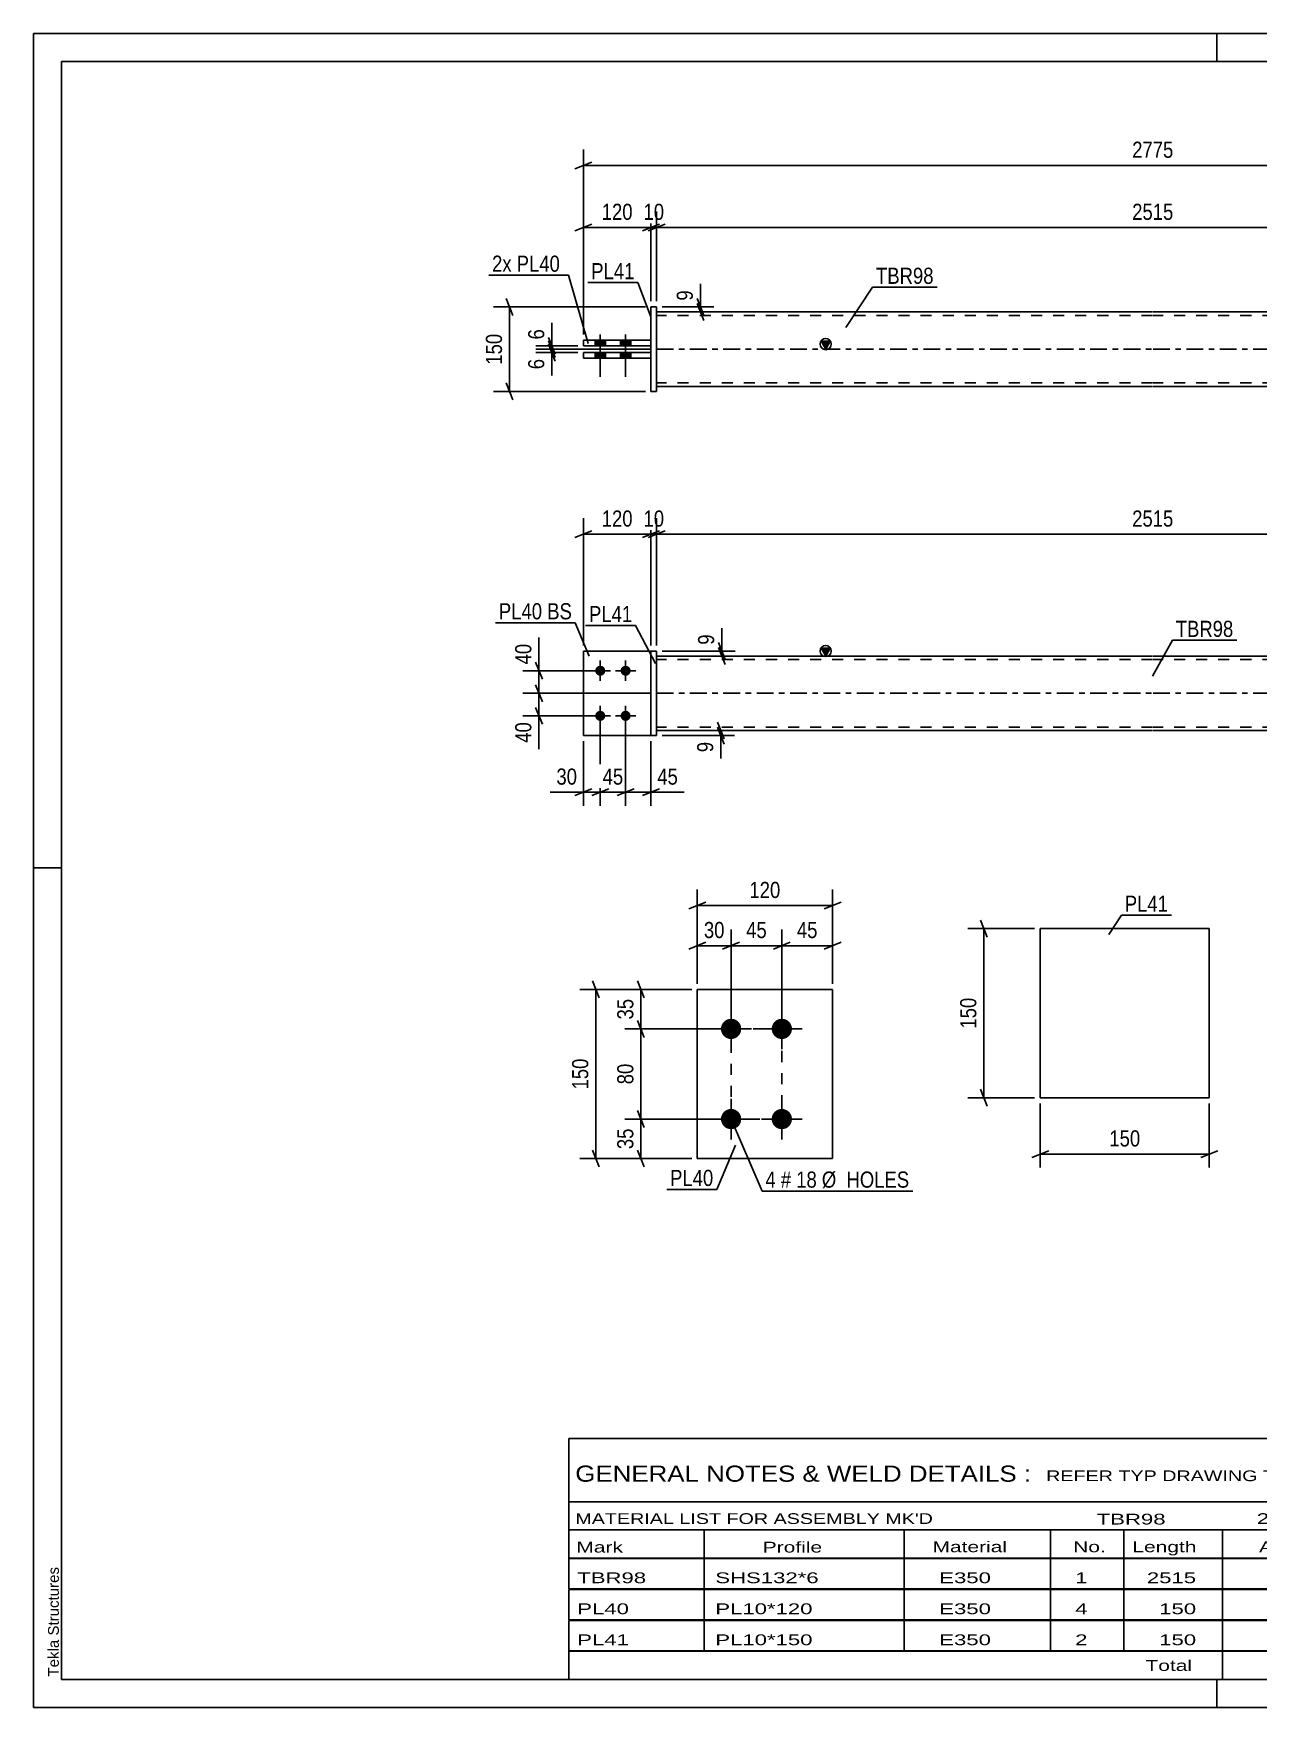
# Model space of a CAD drawing. Header units: millimetres. Extents: x 0 to 420, y 0 to 297.
# Drawn here: x 0 to 217.4, y 0 to 297 of the extents above; entities that cross this region are included whole.
import ezdxf

# ---------------------------------------------------------------- set-up
doc = ezdxf.new("R2010")
doc.units = ezdxf.units.MM
doc.linetypes.add('DXK_LINE_DOT2', pattern=[3.9198, 1.9599, -1.9599])
doc.linetypes.add('DXK_LINE_DOT3', pattern=[5.9187, 2.979, -0.9799, 0.9799, -0.9799])
doc.styles.add('Arial', font='ARIAL.TTF', dxfattribs={"height": 0.2})
doc.styles.add('Arial Narrow', font='ARIALN.TTF', dxfattribs={"height": 0.2})

# ---------------------------------------------------------------- blocks, each defined once
blk = doc.blocks.new('Unknown-582684825-1127')
at = {"color": 5, "linetype": 'Continuous'}
for p, q in [((420, 297), (0, 297)), ((0, 297), (0, 0)), ((0, 292), (0, 297)), ((210, 292), (210, 297)), ((415, 292), (5, 292)), ((5, 292), (5, 5)), ((5, 149), (0, 149)), ((0, 0), (0, 5)), ((5, 5), (415, 5)), ((210, 0), (210, 5)), ((0, 0), (420, 0))]:
    blk.add_line(p, q, dxfattribs=at)
at = {"color": 174, "linetype": 'Continuous', "style": 'Arial'}
blk.add_text('Tekla Structures', height=1.9102, rotation=90, dxfattribs=at).set_placement((4.5, 5.5))
blk = doc.blocks.new('Part-582684825-1392 - 1364')
at = {"color": 2, "linetype": 'Continuous'}
for p, q in [((109.58, 187.44), (97.58, 187.44)), ((97.58, 187.44), (97.58, 172.44)), ((97.58, 172.44), (109.58, 172.44))]:
    blk.add_line(p, q, dxfattribs=at)
at = {"color": 7, "linetype": 'DXK_LINE_DOT2'}
blk.add_line((109.58, 172.44), (109.58, 187.44), dxfattribs=at)
blk = doc.blocks.new('Part-582684825-1397 - 1364')
at = {"color": 7, "linetype": 'DXK_LINE_DOT2'}
for p, q in [((109.58, 187.44), (97.58, 187.44)), ((97.58, 187.44), (97.58, 172.44)), ((109.58, 172.44), (109.58, 187.44)), ((97.58, 172.44), (109.58, 172.44))]:
    blk.add_line(p, q, dxfattribs=at)
blk = doc.blocks.new('Part-582684825-1412 - 1364')
at = {"color": 2, "linetype": 'Continuous'}
for p, q in [((110.58, 187.44), (109.58, 187.44)), ((109.58, 187.44), (109.58, 172.44)), ((110.58, 172.44), (110.58, 187.44)), ((110.58, 172.44), (109.58, 172.44))]:
    blk.add_line(p, q, dxfattribs=at)
blk = doc.blocks.new('Bolt-582684825-1414 - 1364')
at = {"linetype": 'Continuous'}
for points in [[(100.58, 183.04, -1), (100.58, 184.84, -1)], [(105.08, 183.04, -1), (105.08, 184.84, -1)], [(100.58, 175.04, -1), (100.58, 176.84, -1)], [(105.08, 175.04, -1), (105.08, 176.84, -1)]]:
    blk.add_hatch(color=1, dxfattribs=at).paths.add_polyline_path(points)
at = {"color": 1, "linetype": 'Continuous'}
for p, q in [((100.58, 182.14), (100.58, 185.74)), ((105.08, 182.14), (105.08, 185.74)), ((102.38, 183.94), (98.78, 183.94)), ((106.88, 183.94), (103.28, 183.94)), ((102.38, 175.94), (98.78, 175.94)), ((100.58, 174.14), (100.58, 177.74)), ((106.88, 175.94), (103.28, 175.94)), ((105.08, 174.14), (105.08, 177.74))]:
    blk.add_line(p, q, dxfattribs=at)
blk = doc.blocks.new('Part-582684825-1439 - 1364')
at = {"linetype": 'Continuous'}
blk.add_hatch(color=2, dxfattribs=at).paths.add_polyline_path([(140.58, 186.54), (139.78, 187.94), (141.38, 187.94)])
at = {"color": 2, "linetype": 'Continuous'}
for p, q in [((140.58, 186.54), (139.78, 187.94)), ((139.78, 187.94), (141.38, 187.94)), ((141.38, 187.94), (140.58, 186.54)), ((110.58, 186.54), (198.58, 186.54)), ((198.68, 186.54), (286.68, 186.54)), ((110.58, 173.34), (198.58, 173.34)), ((198.68, 173.34), (286.68, 173.34))]:
    blk.add_line(p, q, dxfattribs=at)
at = {"color": 7, "linetype": 'DXK_LINE_DOT2'}
for p, q in [((110.58, 173.34), (110.58, 186.54)), ((198.58, 185.94), (110.58, 185.94)), ((286.68, 185.94), (198.68, 185.94)), ((286.68, 173.34), (286.68, 186.54)), ((198.58, 173.94), (110.58, 173.94)), ((286.68, 173.94), (198.68, 173.94))]:
    blk.add_line(p, q, dxfattribs=at)
at = {"color": 7, "linetype": 'DXK_LINE_DOT3'}
for p, q in [((110.58, 179.94), (198.58, 179.94)), ((198.68, 179.94), (286.68, 179.94))]:
    blk.add_line(p, q, dxfattribs=at)
at = {"color": 2, "linetype": 'Continuous'}
blk.add_circle((140.58, 187.44), 1, dxfattribs=at)
blk = doc.blocks.new('Part-582684825-1771 - 1745')
at = {"color": 2, "linetype": 'Continuous'}
for p, q in [((97.58, 240.39), (109.58, 240.39)), ((97.58, 239.39), (97.58, 240.39)), ((109.58, 239.39), (97.58, 239.39)), ((109.58, 240.39), (109.58, 239.39))]:
    blk.add_line(p, q, dxfattribs=at)
blk = doc.blocks.new('Part-582684825-1751 - 1745')
at = {"linetype": 'Continuous'}
blk.add_hatch(color=2, dxfattribs=at).paths.add_polyline_path([(140.58, 240.99), (139.78, 242.39), (141.38, 242.39)])
at = {"color": 2, "linetype": 'Continuous'}
for p, q in [((110.58, 247.59), (198.58, 247.59)), ((198.68, 247.59), (286.68, 247.59)), ((140.58, 240.99), (139.78, 242.39)), ((139.78, 242.39), (141.38, 242.39)), ((141.38, 242.39), (140.58, 240.99)), ((110.58, 234.39), (198.58, 234.39)), ((198.68, 234.39), (286.68, 234.39))]:
    blk.add_line(p, q, dxfattribs=at)
at = {"color": 7, "linetype": 'DXK_LINE_DOT2'}
for p, q in [((110.58, 234.39), (110.58, 247.59)), ((198.58, 246.99), (110.58, 246.99)), ((286.68, 246.99), (198.68, 246.99)), ((286.68, 247.59), (286.68, 234.39)), ((198.58, 234.99), (110.58, 234.99)), ((286.68, 234.99), (198.68, 234.99))]:
    blk.add_line(p, q, dxfattribs=at)
at = {"color": 7, "linetype": 'DXK_LINE_DOT3'}
for p, q in [((110.58, 240.99), (198.58, 240.99)), ((198.68, 240.99), (286.68, 240.99))]:
    blk.add_line(p, q, dxfattribs=at)
at = {"color": 2, "linetype": 'Continuous'}
blk.add_circle((140.58, 241.89), 1, dxfattribs=at)
blk = doc.blocks.new('Part-582684825-1776 - 1745')
at = {"color": 2, "linetype": 'Continuous'}
for p, q in [((97.58, 241.59), (97.58, 242.59)), ((97.58, 242.59), (109.58, 242.59)), ((109.58, 241.59), (97.58, 241.59)), ((109.58, 242.59), (109.58, 241.59))]:
    blk.add_line(p, q, dxfattribs=at)
blk = doc.blocks.new('Part-582684825-1781 - 1745')
at = {"color": 2, "linetype": 'Continuous'}
for p, q in [((110.58, 248.49), (109.58, 248.49)), ((109.58, 233.49), (109.58, 248.49)), ((110.58, 233.49), (110.58, 248.49)), ((110.58, 233.49), (109.58, 233.49))]:
    blk.add_line(p, q, dxfattribs=at)
blk = doc.blocks.new('Bolt-582684825-1783 - 1745')
at = {"linetype": 'Continuous'}
for points in [[(99.68, 241.59), (101.48, 241.59), (101.48, 242.59), (99.68, 242.59)], [(99.68, 241.59), (101.48, 241.59), (101.48, 242.59), (99.68, 242.59)], [(104.18, 241.59), (105.98, 241.59), (105.98, 242.59), (104.18, 242.59)], [(104.18, 241.59), (105.98, 241.59), (105.98, 242.59), (104.18, 242.59)], [(99.68, 239.39), (101.48, 239.39), (101.48, 240.39), (99.68, 240.39)], [(99.68, 239.39), (101.48, 239.39), (101.48, 240.39), (99.68, 240.39)], [(104.18, 239.39), (105.98, 239.39), (105.98, 240.39), (104.18, 240.39)], [(104.18, 239.39), (105.98, 239.39), (105.98, 240.39), (104.18, 240.39)]]:
    blk.add_hatch(color=1, dxfattribs=at).paths.add_polyline_path(points)
at = {"color": 1, "linetype": 'Continuous'}
for p, q in [((100.58, 243.59), (100.58, 236.09)), ((100.58, 243.59), (100.58, 236.09)), ((105.08, 243.59), (105.08, 236.09)), ((105.08, 243.59), (105.08, 236.09)), ((99.68, 242.59), (99.68, 241.59)), ((99.68, 242.59), (99.68, 241.59)), ((101.48, 242.59), (101.48, 241.59)), ((101.48, 242.59), (101.48, 241.59)), ((104.18, 242.59), (104.18, 241.59)), ((104.18, 242.59), (104.18, 241.59)), ((105.98, 242.59), (105.98, 241.59)), ((105.98, 242.59), (105.98, 241.59)), ((99.68, 240.39), (99.68, 239.39)), ((99.68, 240.39), (99.68, 239.39)), ((101.48, 240.39), (101.48, 239.39)), ((101.48, 240.39), (101.48, 239.39)), ((104.18, 240.39), (104.18, 239.39)), ((104.18, 240.39), (104.18, 239.39)), ((105.98, 240.39), (105.98, 239.39)), ((105.98, 240.39), (105.98, 239.39))]:
    blk.add_line(p, q, dxfattribs=at)
blk = doc.blocks.new('Bolt-582684825-2085 - 2022')
at = {"linetype": 'Continuous'}
for points in [[(123.8, 118.6, -1), (123.8, 122.2, -1)], [(132.8, 118.6, -1), (132.8, 122.2, -1)], [(123.8, 102.6, -1), (123.8, 106.2, -1)], [(132.8, 102.6, -1), (132.8, 106.2, -1)]]:
    blk.add_hatch(color=1, dxfattribs=at).paths.add_polyline_path(points)
at = {"color": 1, "linetype": 'Continuous'}
for p, q in [((123.8, 116.8), (123.8, 124)), ((132.8, 116.8), (132.8, 124)), ((127.4, 120.4), (120.2, 120.4)), ((136.4, 120.4), (129.2, 120.4)), ((123.8, 100.8), (123.8, 108)), ((132.8, 100.8), (132.8, 108)), ((127.4, 104.4), (120.2, 104.4)), ((136.4, 104.4), (129.2, 104.4))]:
    blk.add_line(p, q, dxfattribs=at)
blk = doc.blocks.new('Part-582684825-2090 - 2022')
at = {"color": 2, "linetype": 'Continuous'}
for p, q in [((141.8, 127.4), (117.8, 127.4)), ((117.8, 127.4), (117.8, 97.4)), ((141.8, 97.4), (141.8, 127.4)), ((117.8, 97.4), (141.8, 97.4))]:
    blk.add_line(p, q, dxfattribs=at)
blk = doc.blocks.new('Part-582684825-2237 - 2231')
at = {"color": 2, "linetype": 'Continuous'}
for p, q in [((178.66, 138.19), (178.66, 108.19)), ((178.66, 138.19), (208.66, 138.19)), ((208.66, 138.19), (208.66, 108.19)), ((178.66, 108.19), (208.66, 108.19))]:
    blk.add_line(p, q, dxfattribs=at)
blk = doc.blocks.new('Rectangle-582684825-2216 - 2022')
at = {"color": 1, "linetype": 'DXK_LINE_DOT2'}
blk.add_lwpolyline([(123.8, 120.4), (132.8, 120.4), (132.8, 104.4), (123.8, 104.4), (123.8, 120.4)], close=True, dxfattribs=at)
blk = doc.blocks.new('StraightDimension-582684825-1601 - 1364')
at = {"color": 7, "linetype": 'Continuous'}
for p, q in [((89.1, 185.44), (90.3, 182.44)), ((99.58, 183.94), (86.85, 183.94)), ((90.3, 178.44), (89.1, 181.44)), ((89.7, 179.94), (89.7, 183.94)), ((109.58, 179.94), (86.85, 179.94))]:
    blk.add_line(p, q, dxfattribs=at)
at = {"color": 0}
blk.add_wipeout([(88.95, 189.32), (84.75, 189.32), (84.75, 184.46), (88.95, 184.46)], dxfattribs=at)
at = {"color": 7, "linetype": 'Continuous'}
blk.add_line((89.7, 183.94), (89.7, 189.85), dxfattribs=at)
blk.add_line((89.7, 183.94), (89.7, 189.85), dxfattribs=at)
at = {"color": 3, "style": 'Arial Narrow'}
blk.add_text('40', height=2.863, rotation=90.0002, dxfattribs=at).set_placement((88.35, 185.06))
blk = doc.blocks.new('StraightDimension-582684825-1572 - 1364')
at = {"color": 7, "linetype": 'Continuous'}
for p, q in [((100.58, 174.94), (100.58, 159.98)), ((97.58, 171.44), (97.58, 159.98)), ((96.08, 161.78), (99.08, 162.98)), ((97.58, 162.38), (100.58, 162.38)), ((102.08, 162.98), (99.08, 161.78))]:
    blk.add_line(p, q, dxfattribs=at)
at = {"color": 0}
blk.add_wipeout([(97.05, 163.13), (97.05, 167.33), (92.2, 167.33), (92.2, 163.13)], dxfattribs=at)
at = {"color": 7, "linetype": 'Continuous'}
blk.add_line((97.58, 162.38), (91.67, 162.38), dxfattribs=at)
blk.add_line((97.58, 162.38), (91.67, 162.38), dxfattribs=at)
at = {"color": 3, "style": 'Arial Narrow'}
blk.add_text('30', height=2.863, dxfattribs=at).set_placement((92.8, 163.73))
blk = doc.blocks.new('StraightDimension-582684825-1565 - 1364')
at = {"color": 7, "linetype": 'Continuous'}
for p, q in [((100.58, 174.94), (100.58, 159.98)), ((105.08, 174.94), (105.08, 159.98)), ((99.08, 161.78), (102.08, 162.98)), ((100.58, 162.38), (105.08, 162.38)), ((106.58, 162.98), (103.58, 161.78))]:
    blk.add_line(p, q, dxfattribs=at)
at = {"color": 0}
blk.add_wipeout([(105.26, 163.13), (105.26, 167.33), (100.4, 167.33), (100.4, 163.13)], dxfattribs=at)
at = {"color": 3, "style": 'Arial Narrow'}
blk.add_text('45', height=2.863, dxfattribs=at).set_placement((101, 163.73))
blk = doc.blocks.new('StraightDimension-582684825-1458 - 1364')
at = {"color": 7, "linetype": 'Continuous'}
for p, q in [((97.58, 188.44), (97.58, 211.01)), ((109.58, 188.44), (109.58, 211.01)), ((96.08, 207.56), (99.08, 208.76)), ((97.58, 208.16), (109.58, 208.16)), ((111.08, 208.76), (108.08, 207.56))]:
    blk.add_line(p, q, dxfattribs=at)
at = {"color": 0}
blk.add_wipeout([(106.92, 208.91), (106.92, 213.11), (100.24, 213.11), (100.24, 208.91)], dxfattribs=at)
at = {"color": 3, "style": 'Arial Narrow'}
blk.add_text('120', height=2.863, dxfattribs=at).set_placement((100.84, 209.51))
blk = doc.blocks.new('StraightDimension-582684825-1485 - 1364')
at = {"color": 7, "linetype": 'Continuous'}
for p, q in [((109.58, 188.44), (109.58, 211.01)), ((110.58, 188.44), (110.58, 211.01)), ((108.08, 207.56), (111.08, 208.76)), ((112.08, 208.76), (109.08, 207.56)), ((109.58, 208.16), (110.58, 208.16))]:
    blk.add_line(p, q, dxfattribs=at)
at = {"color": 0}
blk.add_wipeout([(112.51, 208.91), (112.51, 213.11), (107.65, 213.11), (107.65, 208.91)], dxfattribs=at)
at = {"color": 3, "style": 'Arial Narrow'}
blk.add_text('10', height=2.863, dxfattribs=at).set_placement((108.25, 209.51))
blk = doc.blocks.new('StraightDimension-582684825-1502 - 1364')
at = {"color": 7, "linetype": 'Continuous'}
for p, q in [((110.58, 188.44), (110.58, 211.01)), ((286.68, 188.44), (286.68, 211.01)), ((112.08, 208.76), (109.08, 207.56)), ((110.58, 208.16), (286.68, 208.16)), ((285.18, 207.56), (288.18, 208.76))]:
    blk.add_line(p, q, dxfattribs=at)
at = {"color": 0}
blk.add_wipeout([(202.89, 208.91), (202.89, 213.11), (194.37, 213.11), (194.37, 208.91)], dxfattribs=at)
at = {"color": 3, "style": 'Arial Narrow'}
blk.add_text('2515', height=2.863, dxfattribs=at).set_placement((194.97, 209.51))
blk = doc.blocks.new('StraightDimension-582684825-1552 - 1364')
at = {"color": 7, "linetype": 'Continuous'}
for p, q in [((105.08, 174.94), (105.08, 159.98)), ((109.58, 171.44), (109.58, 159.98)), ((103.58, 161.78), (106.58, 162.98)), ((105.08, 162.38), (109.58, 162.38)), ((111.08, 162.98), (108.08, 161.78))]:
    blk.add_line(p, q, dxfattribs=at)
at = {"color": 0}
blk.add_wipeout([(114.96, 163.13), (114.96, 167.33), (110.1, 167.33), (110.1, 163.13)], dxfattribs=at)
at = {"color": 7, "linetype": 'Continuous'}
blk.add_line((109.58, 162.38), (115.49, 162.38), dxfattribs=at)
blk.add_line((109.58, 162.38), (115.49, 162.38), dxfattribs=at)
at = {"color": 3, "style": 'Arial Narrow'}
blk.add_text('45', height=2.863, dxfattribs=at).set_placement((110.7, 163.73))
blk = doc.blocks.new('StraightDimension-582684825-1583 - 1364')
at = {"color": 7, "linetype": 'Continuous'}
for p, q in [((111.58, 173.34), (124.38, 173.34)), ((111.58, 172.44), (124.38, 172.44)), ((121.38, 174.84), (122.58, 171.84)), ((122.58, 170.94), (121.38, 173.94)), ((121.98, 172.44), (121.98, 173.34))]:
    blk.add_line(p, q, dxfattribs=at)
at = {"color": 0}
blk.add_wipeout([(121.23, 171.91), (117.03, 171.91), (117.03, 168.89), (121.23, 168.89)], dxfattribs=at)
at = {"color": 7, "linetype": 'Continuous'}
blk.add_line((121.98, 172.44), (121.98, 168.36), dxfattribs=at)
blk.add_line((121.98, 172.44), (121.98, 168.36), dxfattribs=at)
at = {"color": 3, "style": 'Arial Narrow'}
blk.add_text('9', height=2.86, rotation=90.0002, dxfattribs=at).set_placement((120.63, 169.49))
blk = doc.blocks.new('StraightDimension-582684825-1592 - 1364')
at = {"color": 7, "linetype": 'Continuous'}
for p, q in [((111.58, 187.44), (124.54, 187.44)), ((121.54, 188.94), (122.74, 185.94)), ((122.74, 185.04), (121.54, 188.04)), ((122.14, 186.54), (122.14, 187.44)), ((111.58, 186.54), (124.54, 186.54))]:
    blk.add_line(p, q, dxfattribs=at)
at = {"color": 0}
blk.add_wipeout([(121.39, 190.99), (117.19, 190.99), (117.19, 187.96), (121.39, 187.96)], dxfattribs=at)
at = {"color": 7, "linetype": 'Continuous'}
blk.add_line((122.14, 187.44), (122.14, 191.52), dxfattribs=at)
blk.add_line((122.14, 187.44), (122.14, 191.52), dxfattribs=at)
at = {"color": 3, "style": 'Arial Narrow'}
blk.add_text('9', height=2.86, rotation=90.0002, dxfattribs=at).set_placement((120.79, 188.56))
blk = doc.blocks.new('StraightDimension-582684825-1618 - 1364')
at = {"color": 7, "linetype": 'Continuous'}
for p, q in [((89.1, 181.44), (90.3, 178.44)), ((109.58, 179.94), (86.85, 179.94)), ((89.7, 175.94), (89.7, 179.94)), ((99.58, 175.94), (86.85, 175.94)), ((90.3, 174.44), (89.1, 177.44))]:
    blk.add_line(p, q, dxfattribs=at)
at = {"color": 0}
blk.add_wipeout([(88.95, 175.41), (84.75, 175.41), (84.75, 170.56), (88.95, 170.56)], dxfattribs=at)
at = {"color": 7, "linetype": 'Continuous'}
blk.add_line((89.7, 175.94), (89.7, 170.03), dxfattribs=at)
blk.add_line((89.7, 175.94), (89.7, 170.03), dxfattribs=at)
at = {"color": 3, "style": 'Arial Narrow'}
blk.add_text('40', height=2.863, rotation=90.0002, dxfattribs=at).set_placement((88.35, 171.16))
blk = doc.blocks.new('StraightDimension-582684825-1833 - 1745')
at = {"color": 7, "linetype": 'Continuous'}
for p, q in [((109.58, 240.99), (89.14, 240.99)), ((91.39, 242.49), (92.59, 239.49)), ((92.59, 238.89), (91.39, 241.89)), ((91.99, 240.39), (91.99, 240.99)), ((96.58, 240.39), (89.14, 240.39))]:
    blk.add_line(p, q, dxfattribs=at)
at = {"color": 0}
blk.add_wipeout([(91.24, 239.86), (87.04, 239.86), (87.04, 236.83), (91.24, 236.83)], dxfattribs=at)
at = {"color": 7, "linetype": 'Continuous'}
blk.add_line((91.99, 240.39), (91.99, 236.31), dxfattribs=at)
blk.add_line((91.99, 240.39), (91.99, 236.31), dxfattribs=at)
at = {"color": 3, "style": 'Arial Narrow'}
blk.add_text('6', height=2.86, rotation=90.0002, dxfattribs=at).set_placement((90.64, 237.43))
blk = doc.blocks.new('StraightDimension-582684825-1882 - 1745')
at = {"color": 7, "linetype": 'Continuous'}
for p, q in [((97.58, 243.59), (97.58, 265.43)), ((109.58, 249.49), (109.58, 265.43)), ((96.08, 261.98), (99.08, 263.18)), ((97.58, 262.58), (109.58, 262.58)), ((111.08, 263.18), (108.08, 261.98))]:
    blk.add_line(p, q, dxfattribs=at)
at = {"color": 0}
blk.add_wipeout([(106.92, 263.33), (106.92, 267.53), (100.24, 267.53), (100.24, 263.33)], dxfattribs=at)
at = {"color": 3, "style": 'Arial Narrow'}
blk.add_text('120', height=2.863, dxfattribs=at).set_placement((100.84, 263.93))
blk = doc.blocks.new('StraightDimension-582684825-1817 - 1745')
at = {"color": 7, "linetype": 'Continuous'}
for p, q in [((96.58, 241.59), (89.14, 241.59)), ((109.58, 240.99), (89.14, 240.99)), ((91.39, 243.09), (92.59, 240.09)), ((92.59, 239.49), (91.39, 242.49)), ((91.99, 240.99), (91.99, 241.59))]:
    blk.add_line(p, q, dxfattribs=at)
at = {"color": 0}
blk.add_wipeout([(91.24, 245.14), (87.04, 245.14), (87.04, 242.11), (91.24, 242.11)], dxfattribs=at)
at = {"color": 7, "linetype": 'Continuous'}
blk.add_line((91.99, 241.59), (91.99, 245.66), dxfattribs=at)
blk.add_line((91.99, 241.59), (91.99, 245.66), dxfattribs=at)
at = {"color": 3, "style": 'Arial Narrow'}
blk.add_text('6', height=2.86, rotation=90.0002, dxfattribs=at).set_placement((90.64, 242.71))
blk = doc.blocks.new('StraightDimension-582684825-1850 - 1745')
at = {"color": 7, "linetype": 'Continuous'}
for p, q in [((117.76, 249.99), (118.96, 246.99)), ((111.58, 248.49), (120.76, 248.49)), ((111.58, 247.59), (120.76, 247.59)), ((118.96, 246.09), (117.76, 249.09)), ((118.36, 247.59), (118.36, 248.49))]:
    blk.add_line(p, q, dxfattribs=at)
at = {"color": 0}
blk.add_wipeout([(117.61, 252.04), (113.41, 252.04), (113.41, 249.01), (117.61, 249.01)], dxfattribs=at)
at = {"color": 7, "linetype": 'Continuous'}
blk.add_line((118.36, 248.49), (118.36, 252.56), dxfattribs=at)
blk.add_line((118.36, 248.49), (118.36, 252.56), dxfattribs=at)
at = {"color": 3, "style": 'Arial Narrow'}
blk.add_text('9', height=2.86, rotation=90.0002, dxfattribs=at).set_placement((117.01, 249.61))
blk = doc.blocks.new('StraightDimension-582684825-1861 - 1745')
at = {"color": 7, "linetype": 'Continuous'}
for p, q in [((85.09, 246.99), (83.89, 249.99)), ((108.58, 248.49), (81.64, 248.49)), ((84.49, 233.49), (84.49, 248.49)), ((83.89, 234.99), (85.09, 231.99)), ((108.58, 233.49), (81.64, 233.49))]:
    blk.add_line(p, q, dxfattribs=at)
at = {"color": 0}
blk.add_wipeout([(83.74, 244.33), (79.54, 244.33), (79.54, 237.64), (83.74, 237.64)], dxfattribs=at)
at = {"color": 3, "style": 'Arial Narrow'}
blk.add_text('150', height=2.863, rotation=90.0002, dxfattribs=at).set_placement((83.14, 238.24))
blk = doc.blocks.new('StraightDimension-582684825-1872 - 1745')
at = {"color": 7, "linetype": 'Continuous'}
for p, q in [((109.58, 249.49), (109.58, 265.43)), ((110.58, 249.49), (110.58, 265.43)), ((108.08, 261.98), (111.08, 263.18)), ((112.08, 263.18), (109.08, 261.98)), ((109.58, 262.58), (110.58, 262.58))]:
    blk.add_line(p, q, dxfattribs=at)
at = {"color": 0}
blk.add_wipeout([(112.51, 263.33), (112.51, 267.53), (107.65, 267.53), (107.65, 263.33)], dxfattribs=at)
at = {"color": 3, "style": 'Arial Narrow'}
blk.add_text('10', height=2.863, dxfattribs=at).set_placement((108.25, 263.93))
blk = doc.blocks.new('StraightDimension-582684825-1892 - 1745')
at = {"color": 7, "linetype": 'Continuous'}
for p, q in [((110.58, 249.49), (110.58, 265.43)), ((286.68, 249.49), (286.68, 265.43)), ((112.08, 263.18), (109.08, 261.98)), ((110.58, 262.58), (286.68, 262.58)), ((285.18, 261.98), (288.18, 263.18))]:
    blk.add_line(p, q, dxfattribs=at)
at = {"color": 0}
blk.add_wipeout([(202.89, 263.33), (202.89, 267.53), (194.37, 267.53), (194.37, 263.33)], dxfattribs=at)
at = {"color": 3, "style": 'Arial Narrow'}
blk.add_text('2515', height=2.863, dxfattribs=at).set_placement((194.97, 263.93))
blk = doc.blocks.new('StraightDimension-582684825-1923 - 1745')
at = {"color": 7, "linetype": 'Continuous'}
for p, q in [((97.58, 243.59), (97.58, 276.44)), ((299.68, 243.59), (299.68, 276.44)), ((99.08, 274.19), (96.08, 272.99)), ((97.58, 273.59), (299.68, 273.59)), ((298.18, 272.99), (301.18, 274.19))]:
    blk.add_line(p, q, dxfattribs=at)
at = {"color": 0}
blk.add_wipeout([(202.89, 274.34), (202.89, 278.54), (194.37, 278.54), (194.37, 274.34)], dxfattribs=at)
at = {"color": 3, "style": 'Arial Narrow'}
blk.add_text('2775', height=2.863, dxfattribs=at).set_placement((194.97, 274.94))
blk = doc.blocks.new('StraightDimension-582684825-2094 - 2022')
at = {"color": 7, "linetype": 'Continuous'}
for p, q in [((119.3, 142.87), (116.3, 141.67)), ((117.8, 128.4), (117.8, 145.12)), ((140.3, 141.67), (143.3, 142.87)), ((141.8, 128.4), (141.8, 145.12)), ((117.8, 142.27), (141.8, 142.27))]:
    blk.add_line(p, q, dxfattribs=at)
at = {"color": 0}
blk.add_wipeout([(133.14, 143.02), (133.14, 147.22), (126.45, 147.22), (126.45, 143.02)], dxfattribs=at)
at = {"color": 3, "style": 'Arial Narrow'}
blk.add_text('120', height=2.863, dxfattribs=at).set_placement((127.05, 143.62))
blk = doc.blocks.new('StraightDimension-582684825-2114 - 2022')
at = {"color": 7, "linetype": 'Continuous'}
for p, q in [((117.8, 128.4), (117.8, 138.01)), ((123.8, 121.4), (123.8, 138.01)), ((116.3, 134.56), (119.3, 135.76)), ((117.8, 135.16), (123.8, 135.16)), ((125.3, 135.76), (122.3, 134.56))]:
    blk.add_line(p, q, dxfattribs=at)
at = {"color": 0}
blk.add_wipeout([(123.23, 135.91), (123.23, 140.11), (118.37, 140.11), (118.37, 135.91)], dxfattribs=at)
at = {"color": 3, "style": 'Arial Narrow'}
blk.add_text('30', height=2.863, dxfattribs=at).set_placement((118.97, 136.51))
blk = doc.blocks.new('StraightDimension-582684825-2154 - 2022')
at = {"color": 7, "linetype": 'Continuous'}
for p, q in [((100.4, 125.9), (99.2, 128.9)), ((116.8, 127.4), (96.95, 127.4)), ((99.8, 97.4), (99.8, 127.4)), ((99.2, 98.9), (100.4, 95.9)), ((116.8, 97.4), (96.95, 97.4))]:
    blk.add_line(p, q, dxfattribs=at)
at = {"color": 0}
blk.add_wipeout([(99.05, 115.74), (94.85, 115.74), (94.85, 109.05), (99.05, 109.05)], dxfattribs=at)
at = {"color": 3, "style": 'Arial Narrow'}
blk.add_text('150', height=2.863, rotation=90.0002, dxfattribs=at).set_placement((98.45, 109.65))
blk = doc.blocks.new('StraightDimension-582684825-2127 - 2022')
at = {"color": 7, "linetype": 'Continuous'}
for p, q in [((123.8, 121.4), (123.8, 138.01)), ((132.8, 121.4), (132.8, 138.01)), ((122.3, 134.56), (125.3, 135.76)), ((123.8, 135.16), (132.8, 135.16)), ((134.3, 135.76), (131.3, 134.56))]:
    blk.add_line(p, q, dxfattribs=at)
at = {"color": 0}
blk.add_wipeout([(130.73, 135.91), (130.73, 140.11), (125.87, 140.11), (125.87, 135.91)], dxfattribs=at)
at = {"color": 3, "style": 'Arial Narrow'}
blk.add_text('45', height=2.863, dxfattribs=at).set_placement((126.47, 136.51))
blk = doc.blocks.new('StraightDimension-582684825-2137 - 2022')
at = {"color": 7, "linetype": 'Continuous'}
for p, q in [((132.8, 121.4), (132.8, 138.01)), ((141.8, 128.4), (141.8, 138.01)), ((131.3, 134.56), (134.3, 135.76)), ((132.8, 135.16), (141.8, 135.16)), ((143.3, 135.76), (140.3, 134.56))]:
    blk.add_line(p, q, dxfattribs=at)
at = {"color": 0}
blk.add_wipeout([(139.73, 135.91), (139.73, 140.11), (134.87, 140.11), (134.87, 135.91)], dxfattribs=at)
at = {"color": 3, "style": 'Arial Narrow'}
blk.add_text('45', height=2.863, dxfattribs=at).set_placement((135.47, 136.51))
blk = doc.blocks.new('StraightDimension-582684825-2171 - 2022')
at = {"color": 7, "linetype": 'Continuous'}
for p, q in [((122.8, 104.4), (104.95, 104.4)), ((107.2, 105.9), (108.4, 102.9)), ((107.8, 97.4), (107.8, 104.4)), ((108.4, 95.9), (107.2, 98.9)), ((116.8, 97.4), (104.95, 97.4))]:
    blk.add_line(p, q, dxfattribs=at)
at = {"color": 0}
blk.add_wipeout([(107.05, 103.32), (102.85, 103.32), (102.85, 98.47), (107.05, 98.47)], dxfattribs=at)
at = {"color": 3, "style": 'Arial Narrow'}
blk.add_text('35', height=2.863, rotation=90.0002, dxfattribs=at).set_placement((106.45, 99.07))
blk = doc.blocks.new('StraightDimension-582684825-2187 - 2022')
at = {"color": 7, "linetype": 'Continuous'}
for p, q in [((108.4, 118.9), (107.2, 121.9)), ((122.8, 120.4), (104.95, 120.4)), ((107.8, 104.4), (107.8, 120.4)), ((122.8, 104.4), (104.95, 104.4)), ((107.2, 105.9), (108.4, 102.9))]:
    blk.add_line(p, q, dxfattribs=at)
at = {"color": 0}
blk.add_wipeout([(107.05, 114.82), (102.85, 114.82), (102.85, 109.97), (107.05, 109.97)], dxfattribs=at)
at = {"color": 3, "style": 'Arial Narrow'}
blk.add_text('80', height=2.863, rotation=90.0002, dxfattribs=at).set_placement((106.45, 110.57))
blk = doc.blocks.new('StraightDimension-582684825-2200 - 2022')
at = {"color": 7, "linetype": 'Continuous'}
for p, q in [((107.2, 128.9), (108.4, 125.9)), ((116.8, 127.4), (104.95, 127.4)), ((107.8, 120.4), (107.8, 127.4)), ((108.4, 118.9), (107.2, 121.9)), ((122.8, 120.4), (104.95, 120.4))]:
    blk.add_line(p, q, dxfattribs=at)
at = {"color": 0}
blk.add_wipeout([(107.05, 126.32), (102.85, 126.32), (102.85, 121.47), (107.05, 121.47)], dxfattribs=at)
at = {"color": 3, "style": 'Arial Narrow'}
blk.add_text('35', height=2.863, rotation=90.0002, dxfattribs=at).set_placement((106.45, 122.07))
blk = doc.blocks.new('StraightDimension-582684825-2239 - 2231')
at = {"color": 7, "linetype": 'Continuous'}
for p, q in [((169.26, 136.69), (168.06, 139.69)), ((177.66, 138.19), (165.81, 138.19)), ((168.66, 108.19), (168.66, 138.19)), ((177.66, 108.19), (165.81, 108.19)), ((168.06, 109.69), (169.26, 106.69))]:
    blk.add_line(p, q, dxfattribs=at)
at = {"color": 0}
blk.add_wipeout([(167.91, 126.53), (163.71, 126.53), (163.71, 119.85), (167.91, 119.85)], dxfattribs=at)
at = {"color": 3, "style": 'Arial Narrow'}
blk.add_text('150', height=2.863, rotation=90.0002, dxfattribs=at).set_placement((167.31, 120.45))
blk = doc.blocks.new('StraightDimension-582684825-2246 - 2231')
at = {"color": 7, "linetype": 'Continuous'}
for p, q in [((178.66, 107.19), (178.66, 95.79)), ((208.66, 107.19), (208.66, 95.79)), ((180.16, 98.79), (177.16, 97.59)), ((178.66, 98.19), (208.66, 98.19)), ((207.16, 97.59), (210.16, 98.79))]:
    blk.add_line(p, q, dxfattribs=at)
at = {"color": 0}
blk.add_wipeout([(197.01, 98.94), (197.01, 103.14), (190.32, 103.14), (190.32, 98.94)], dxfattribs=at)
at = {"color": 3, "style": 'Arial Narrow'}
blk.add_text('150', height=2.863, dxfattribs=at).set_placement((190.92, 99.54))
blk = doc.blocks.new('Unknown-582684825-2784')
at = {"color": 7, "linetype": 'Continuous'}
for p, q in [((95, 47.75), (255, 47.75)), ((95, 36.5), (95, 47.75)), ((255, 47.75), (255, 36.5)), ((95, 36.5), (255, 36.5)), ((95, 36.5), (95, 31.5)), ((255, 36.5), (255, 31.5)), ((95, 31.5), (255, 31.5)), ((95, 31.5), (95, 26.5)), ((119, 31.5), (119, 26.5)), ((154.5, 31.5), (154.5, 26.5)), ((180.5, 31.5), (180.5, 26.5)), ((193.5, 31.5), (193.5, 26.5)), ((211, 31.5), (211, 26.5)), ((233, 31.5), (233, 26.5)), ((255, 31.5), (255, 26.5)), ((95, 26.5), (255, 26.5)), ((95, 26.45), (95, 21.05)), ((95, 26.45), (255, 26.45)), ((119, 26.5), (119, 21)), ((154.5, 26.5), (154.5, 21)), ((180.5, 26.5), (180.5, 21)), ((193.5, 26.5), (193.5, 21)), ((211, 26.5), (211, 21)), ((233, 26.5), (233, 21)), ((255, 26.45), (255, 21.05)), ((95, 21.05), (255, 21.05)), ((95, 20.95), (95, 15.55)), ((95, 20.95), (255, 20.95)), ((119, 21), (119, 15.5)), ((154.5, 21), (154.5, 15.5)), ((180.5, 21), (180.5, 15.5)), ((193.5, 21), (193.5, 15.5)), ((211, 21), (211, 15.5)), ((233, 21), (233, 15.5)), ((255, 20.95), (255, 15.55)), ((95, 15.55), (255, 15.55)), ((95, 15.45), (95, 10.05)), ((95, 15.45), (255, 15.45)), ((119, 15.5), (119, 10)), ((154.5, 15.5), (154.5, 10)), ((180.5, 15.5), (180.5, 10)), ((193.5, 15.5), (193.5, 10)), ((211, 15.5), (211, 10)), ((233, 15.5), (233, 10)), ((255, 15.45), (255, 10.05)), ((95, 10.05), (255, 10.05)), ((95, 10), (255, 10)), ((95, 10), (95, 5)), ((211, 10), (211, 5)), ((233, 10), (233, 5)), ((255, 10), (255, 5)), ((95, 5), (255, 5))]:
    blk.add_line(p, q, dxfattribs=at)
at = {"color": 7, "style": 'Arial Narrow'}
for s, height, width, p in [('GENERAL NOTES & WELD DETAILS :', 2.8633, 1.4, (96.15, 40.06)), ('REFER TYP DRAWING TYP-01', 1.9089, 1.6, (179.7, 40.16)), ("MATERIAL LIST FOR ASSEMBLY MK'D", 1.9089, 1.6, (96.15, 32.56)), ('TBR98', 1.909, 1.794707, (188.68, 32.47)), ('2', 1.91, 1.794707, (217.08, 32.56)), ('No. Required', 1.9089, 1.6, (226.41, 32.56)), ('Mark', 1.909, 1.7, (96.34, 27.5)), ('Profile', 1.909, 1.7, (129.41, 27.5)), ('Material', 1.909, 1.7, (159.54, 27.56)), ('No.', 1.909, 1.7, (184.5, 27.56)), ('Length', 1.909, 1.7, (195, 27.56)), ('Area', 1.909, 1.7, (217.5, 27.56)), ('Weight', 1.909, 1.7, (237, 27.56))]:
    blk.add_text(s, height=height, dxfattribs=dict(at, width=width)).set_placement(p)
at = {"color": 7, "linetype": 'Continuous', "style": 'Arial Narrow'}
for s, height, width, p in [('TBR98', 1.909, 1.794707, (96.5, 22.06)), ('SHS132*6', 1.909, 1.794707, (121, 22.06)), ('E350', 1.909, 1.794707, (160.74, 22.06)), ('1', 1.91, 1.794707, (184.86, 22.06)), ('2515', 1.909, 1.794707, (197.58, 22.06)), ('1.3', 1.909, 1.794707, (221.32, 22.06)), ('59.7', 1.909, 1.794707, (240.14, 22.06)), ('PL40', 1.909, 1.794707, (96.5, 16.56)), ('PL10*120', 1.909, 1.794707, (121, 16.56)), ('E350', 1.909, 1.794707, (160.74, 16.56)), ('4', 1.91, 1.794707, (184.86, 16.56)), ('150', 1.909, 1.794707, (199.77, 16.56)), ('0.0', 1.909, 1.794707, (221.32, 16.56)), ('5.7', 1.909, 1.794707, (242.33, 16.56)), ('PL41', 1.909, 1.794707, (96.5, 11.06)), ('PL10*150', 1.909, 1.794707, (121, 11.06)), ('E350', 1.909, 1.794707, (160.74, 11.06)), ('2', 1.91, 1.794707, (184.86, 11.06)), ('150', 1.909, 1.794707, (199.77, 11.06)), ('0.1', 1.909, 1.794707, (221.32, 11.06)), ('3.5', 1.909, 1.794707, (242.33, 11.06)), ('Total', 1.909, 1.7, (197.33, 6.5)), ('1.6', 1.909, 1.794707, (220.83, 6.5)), ('68.9', 1.909, 1.794707, (240.14, 6.5))]:
    blk.add_text(s, height=height, dxfattribs=dict(at, width=width)).set_placement(p)
blk = doc.blocks.new('Mark-582684825-1408 - 1364')
at = {"color": 0}
blk.add_wipeout([(106.25, 192.56), (106.25, 195.56), (98.58, 195.56), (98.58, 192.56)], dxfattribs=at)
blk.add_wipeout([(106.25, 192.56), (106.25, 195.56), (98.58, 195.56), (98.58, 192.56)], dxfattribs=at)
at = {"color": 30, "linetype": 'Continuous'}
for p in [(97.98, 191.96), (110.36, 185.2)]:
    blk.add_line(p, (106.85, 191.96), dxfattribs=at)
at = {"color": 3, "style": 'Arial Narrow'}
blk.add_text('PL41', height=2.863, dxfattribs=at).set_placement((98.58, 192.56))
blk = doc.blocks.new('Mark-582684825-1435 - 1364')
at = {"color": 0}
blk.add_wipeout([(212.93, 189.94), (212.93, 192.94), (202.7, 192.94), (202.7, 189.94)], dxfattribs=at)
blk.add_wipeout([(212.93, 189.94), (212.93, 192.94), (202.7, 192.94), (202.7, 189.94)], dxfattribs=at)
at = {"color": 30, "linetype": 'Continuous'}
for p, q in [((198.58, 182.99), (202.1, 189.34)), ((202.1, 189.34), (213.53, 189.34))]:
    blk.add_line(p, q, dxfattribs=at)
at = {"color": 3, "style": 'Arial Narrow'}
blk.add_text('TBR98', height=2.863, dxfattribs=at).set_placement((202.7, 189.94))
blk = doc.blocks.new('MarkSet-582684825-1736 - 1364')
at = {"color": 0}
blk.add_wipeout([(90.27, 193.06), (90.27, 196.06), (82.59, 196.06), (82.59, 193.06)], dxfattribs=at)
blk.add_wipeout([(90.27, 193.06), (90.27, 196.06), (82.59, 196.06), (82.59, 193.06)], dxfattribs=at)
blk.add_wipeout([(95.55, 193.06), (95.55, 196.06), (91.17, 196.06), (91.17, 193.06)], dxfattribs=at)
blk.add_wipeout([(95.55, 193.06), (95.55, 196.06), (91.17, 196.06), (91.17, 193.06)], dxfattribs=at)
at = {"color": 30, "linetype": 'Continuous'}
for p in [(81.99, 192.46), (98.62, 186.5)]:
    blk.add_line(p, (96.15, 192.46), dxfattribs=at)
at = {"color": 3, "style": 'Arial Narrow'}
for s, p in [('PL40', (82.59, 193.06)), ('BS', (91.17, 193.06))]:
    blk.add_text(s, height=2.863, dxfattribs=at).set_placement(p)
blk = doc.blocks.new('MarkSet-582684825-1961 - 1745')
at = {"color": 30, "linetype": 'Continuous'}
blk.add_line((98.43, 241.97), (94.93, 254.13), dxfattribs=at)
at = {"color": 0}
blk.add_wipeout([(84.85, 254.73), (84.85, 257.73), (81.38, 257.73), (81.38, 254.73)], dxfattribs=at)
blk.add_wipeout([(84.85, 254.73), (84.85, 257.73), (81.38, 257.73), (81.38, 254.73)], dxfattribs=at)
blk.add_wipeout([(93.43, 254.73), (93.43, 257.73), (85.75, 257.73), (85.75, 254.73)], dxfattribs=at)
blk.add_wipeout([(93.43, 254.73), (93.43, 257.73), (85.75, 257.73), (85.75, 254.73)], dxfattribs=at)
at = {"color": 30, "linetype": 'Continuous'}
blk.add_line((80.78, 254.13), (94.93, 254.13), dxfattribs=at)
at = {"color": 3, "style": 'Arial Narrow'}
for s, p in [('2x', (81.38, 254.73)), ('PL40', (85.75, 254.73))]:
    blk.add_text(s, height=2.863, dxfattribs=at).set_placement(p)
blk = doc.blocks.new('Mark-582684825-1747 - 1745')
at = {"color": 0}
blk.add_wipeout([(159.74, 252.58), (159.74, 255.58), (149.51, 255.58), (149.51, 252.58)], dxfattribs=at)
blk.add_wipeout([(159.74, 252.58), (159.74, 255.58), (149.51, 255.58), (149.51, 252.58)], dxfattribs=at)
at = {"color": 30, "linetype": 'Continuous'}
for p, q in [((144.16, 244.81), (148.91, 251.98)), ((148.91, 251.98), (160.34, 251.98))]:
    blk.add_line(p, q, dxfattribs=at)
at = {"color": 3, "style": 'Arial Narrow'}
blk.add_text('TBR98', height=2.863, dxfattribs=at).set_placement((149.51, 252.58))
blk = doc.blocks.new('Mark-582684825-1777 - 1745')
at = {"color": 0}
blk.add_wipeout([(106.65, 253.4), (106.65, 256.4), (98.98, 256.4), (98.98, 253.4)], dxfattribs=at)
blk.add_wipeout([(106.65, 253.4), (106.65, 256.4), (98.98, 256.4), (98.98, 253.4)], dxfattribs=at)
at = {"color": 30, "linetype": 'Continuous'}
for p in [(98.38, 252.8), (109.58, 246.72)]:
    blk.add_line(p, (107.25, 252.8), dxfattribs=at)
at = {"color": 3, "style": 'Arial Narrow'}
blk.add_text('PL41', height=2.863, dxfattribs=at).set_placement((98.98, 253.4))
blk = doc.blocks.new('Mark-582684825-2081 - 2022')
at = {"color": 0}
blk.add_wipeout([(131.72, 92.23), (131.72, 95.23), (129.89, 95.23), (129.89, 92.23)], dxfattribs=at)
blk.add_wipeout([(131.72, 92.23), (131.72, 95.23), (129.89, 95.23), (129.89, 92.23)], dxfattribs=at)
at = {"color": 7, "linetype": 'Continuous'}
blk.add_line((123.8, 104.4), (129.29, 91.63), dxfattribs=at)
at = {"color": 0}
blk.add_wipeout([(134.45, 92.23), (134.45, 95.23), (132.62, 95.23), (132.62, 92.23)], dxfattribs=at)
blk.add_wipeout([(134.45, 92.23), (134.45, 95.23), (132.62, 95.23), (132.62, 92.23)], dxfattribs=at)
at = {"color": 3, "style": 'Arial Narrow'}
blk.add_text('4', height=2.86, dxfattribs=at).set_placement((129.89, 92.23))
at = {"color": 0}
blk.add_wipeout([(139, 92.23), (139, 95.23), (135.35, 95.23), (135.35, 92.23)], dxfattribs=at)
blk.add_wipeout([(139, 92.23), (139, 95.23), (135.35, 95.23), (135.35, 92.23)], dxfattribs=at)
at = {"color": 3, "style": 'Arial Narrow'}
blk.add_text('#', height=2.86, dxfattribs=at).set_placement((132.62, 92.23))
at = {"color": 0}
blk.add_wipeout([(155.43, 92.23), (155.43, 95.23), (139.9, 95.23), (139.9, 92.23)], dxfattribs=at)
blk.add_wipeout([(155.43, 92.23), (155.43, 95.23), (139.9, 95.23), (139.9, 92.23)], dxfattribs=at)
at = {"color": 7, "linetype": 'Continuous'}
blk.add_line((129.29, 91.63), (156.03, 91.63), dxfattribs=at)
at = {"color": 3, "style": 'Arial Narrow'}
for s, p in [('18', (135.35, 92.23)), ('Ø  HOLES', (139.9, 92.23))]:
    blk.add_text(s, height=2.863, dxfattribs=at).set_placement(p)
blk = doc.blocks.new('Mark-582684825-2086 - 2022')
at = {"color": 0}
blk.add_wipeout([(120.65, 92.53), (120.65, 95.53), (112.97, 95.53), (112.97, 92.53)], dxfattribs=at)
blk.add_wipeout([(120.65, 92.53), (120.65, 95.53), (112.97, 95.53), (112.97, 92.53)], dxfattribs=at)
at = {"color": 30, "linetype": 'Continuous'}
for p in [(124.56, 99.78), (112.37, 91.93)]:
    blk.add_line(p, (121.25, 91.93), dxfattribs=at)
at = {"color": 3, "style": 'Arial Narrow'}
blk.add_text('PL40', height=2.863, dxfattribs=at).set_placement((112.97, 92.53))
blk = doc.blocks.new('Mark-582684825-2233 - 2231')
at = {"color": 0}
blk.add_wipeout([(201.34, 141.17), (201.34, 144.17), (193.66, 144.17), (193.66, 141.17)], dxfattribs=at)
blk.add_wipeout([(201.34, 141.17), (201.34, 144.17), (193.66, 144.17), (193.66, 141.17)], dxfattribs=at)
at = {"color": 30, "linetype": 'Continuous'}
for p, q in [((190.83, 137.13), (193.06, 140.57)), ((193.06, 140.57), (201.94, 140.57))]:
    blk.add_line(p, q, dxfattribs=at)
at = {"color": 3, "style": 'Arial Narrow'}
blk.add_text('PL41', height=2.863, dxfattribs=at).set_placement((193.66, 141.17))

msp = doc.modelspace()

# ---------------------------------------------------------------- block references
for name in ['Unknown-582684825-1127', 'Part-582684825-1781 - 1745', 'Part-582684825-1751 - 1745', 'Bolt-582684825-1783 - 1745', 'Part-582684825-1776 - 1745', 'Part-582684825-1771 - 1745', 'Part-582684825-1392 - 1364', 'Part-582684825-1397 - 1364', 'Part-582684825-1412 - 1364', 'Part-582684825-1439 - 1364', 'Bolt-582684825-1414 - 1364', 'Part-582684825-2237 - 2231', 'Part-582684825-2090 - 2022', 'Bolt-582684825-2085 - 2022', 'Rectangle-582684825-2216 - 2022', 'Unknown-582684825-2784']:
    msp.add_blockref(name, (0, 0))

# ---------------------------------------------------------------- next in the draw order: block references
for name in ['StraightDimension-582684825-1833 - 1745', 'StraightDimension-582684825-1601 - 1364', 'StraightDimension-582684825-1572 - 1364', 'StraightDimension-582684825-2094 - 2022', 'Mark-582684825-2233 - 2231', 'StraightDimension-582684825-2239 - 2231']:
    msp.add_blockref(name, (0, 0))

# ---------------------------------------------------------------- next in the draw order: block references
for name in ['StraightDimension-582684825-1882 - 1745', 'StraightDimension-582684825-1458 - 1364', 'StraightDimension-582684825-1565 - 1364', 'StraightDimension-582684825-2114 - 2022', 'StraightDimension-582684825-2246 - 2231']:
    msp.add_blockref(name, (0, 0))

# ---------------------------------------------------------------- next in the draw order: block references
for name in ['StraightDimension-582684825-1850 - 1745', 'StraightDimension-582684825-1817 - 1745', 'StraightDimension-582684825-1485 - 1364', 'StraightDimension-582684825-1552 - 1364', 'StraightDimension-582684825-2127 - 2022', 'StraightDimension-582684825-2154 - 2022']:
    msp.add_blockref(name, (0, 0))

# ---------------------------------------------------------------- next in the draw order: block references
for name in ['StraightDimension-582684825-1861 - 1745', 'StraightDimension-582684825-1502 - 1364', 'StraightDimension-582684825-1618 - 1364', 'StraightDimension-582684825-1583 - 1364', 'StraightDimension-582684825-2137 - 2022', 'StraightDimension-582684825-2171 - 2022']:
    msp.add_blockref(name, (0, 0))

# ---------------------------------------------------------------- next in the draw order: block references
for name in ['StraightDimension-582684825-1872 - 1745', 'StraightDimension-582684825-1592 - 1364', 'Mark-582684825-1435 - 1364', 'StraightDimension-582684825-2187 - 2022']:
    msp.add_blockref(name, (0, 0))

# ---------------------------------------------------------------- next in the draw order: block references
for name in ['StraightDimension-582684825-1892 - 1745', 'Mark-582684825-1408 - 1364', 'StraightDimension-582684825-2200 - 2022', 'Mark-582684825-2081 - 2022']:
    msp.add_blockref(name, (0, 0))

# ---------------------------------------------------------------- next in the draw order: block references
for name in ['StraightDimension-582684825-1923 - 1745', 'MarkSet-582684825-1736 - 1364', 'Mark-582684825-2086 - 2022']:
    msp.add_blockref(name, (0, 0))

# ---------------------------------------------------------------- next in the draw order: block references
for name in ['MarkSet-582684825-1961 - 1745', 'Mark-582684825-1747 - 1745']:
    msp.add_blockref(name, (0, 0))

# ---------------------------------------------------------------- next in the draw order: block references
msp.add_blockref('Mark-582684825-1777 - 1745', (0, 0))

doc.saveas('drawing.dxf')
